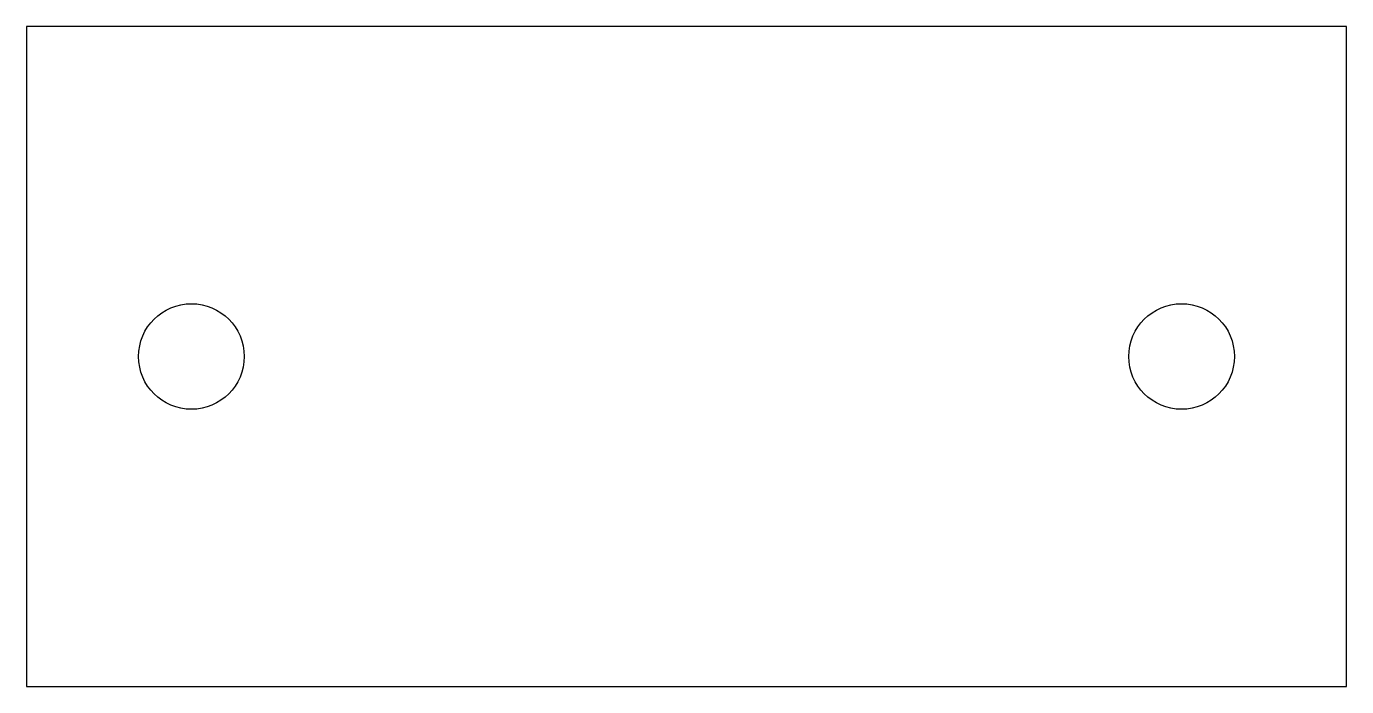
# Model space of a CAD drawing. Header units: metres. Extents: x 0 to 40, y 0 to 20.
import ezdxf

# ---------------------------------------------------------------- set-up
doc = ezdxf.new("R2010")
doc.units = ezdxf.units.M
doc.layers.add('攻丝', color=5, linetype='Continuous')
doc.layers.add('轮廓', color=7, linetype='Continuous')

msp = doc.modelspace()

# ---------------------------------------------------------------- linework, layer by layer
at = {"layer": '攻丝'}
for centre in [(5, 10), (35, 10)]:
    msp.add_circle(centre, 1.6, dxfattribs=at)
at = {"layer": '轮廓'}
msp.add_lwpolyline([(0, 0), (40, 0), (40, 20), (0, 20)], close=True, dxfattribs=at)

doc.saveas('drawing.dxf')
